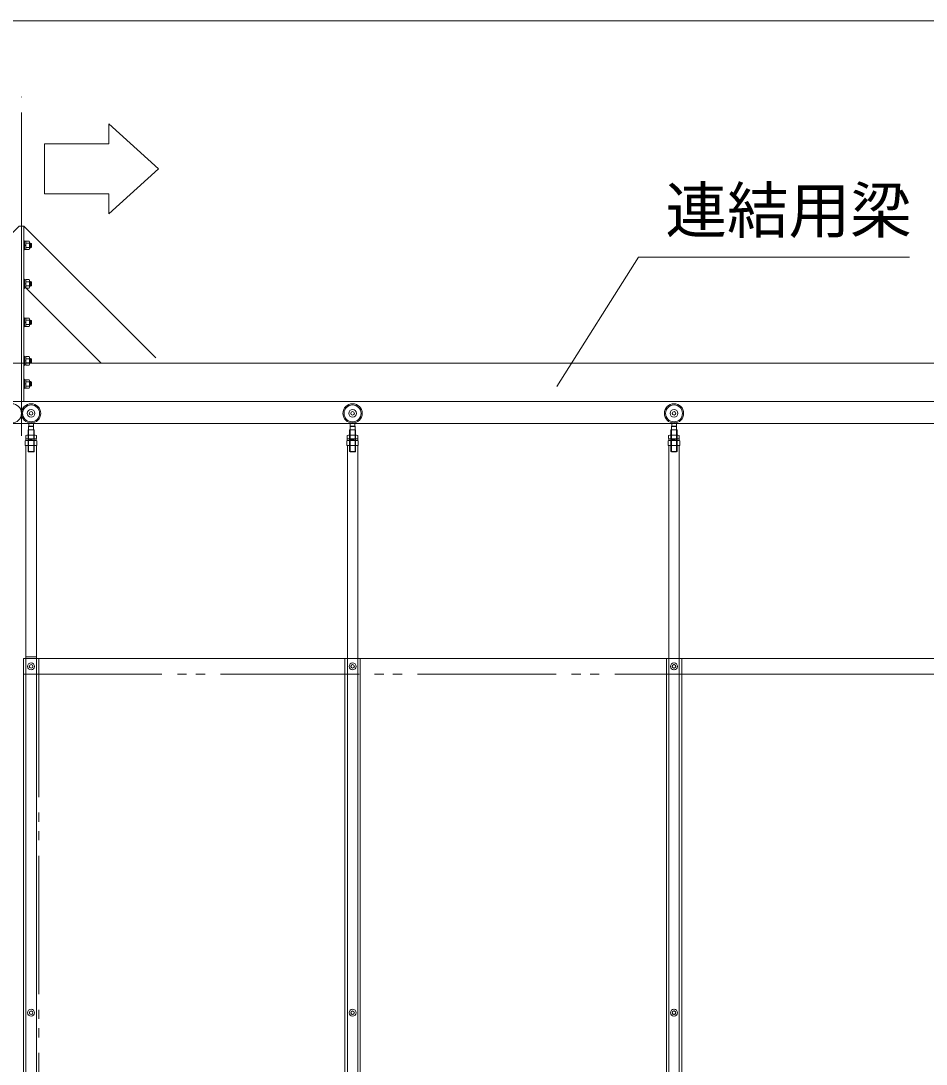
# Model space of a CAD drawing. Units: millimetres, scale not verified. Extents: x -9305 to 9305, y -6415 to 6415.
# Drawn here: x -3708 to -1356, y -846 to 1865 of the extents above; entities that cross this region are included whole.
import ezdxf
from ezdxf.enums import TextEntityAlignment as Align

# ---------------------------------------------------------------- set-up
doc = ezdxf.new("R2010")
doc.units = ezdxf.units.MM
doc.header["$LTSCALE"] = 40
doc.linetypes.add('CHAIN2', pattern=[12, 9, -1, 1, -1])
doc.linetypes.add('DOUBLE_CHAIN2', pattern=[12.8, 9, -1, 0.6, -0.6, 0.6, -1])
for name, color, linetype, lineweight in [('0-0_0', 7, 'Continuous', 9), ('0-3_CLGS-72', 7, 'Continuous', 9), ('0-6_TEXT', 7, 'Continuous', 9), ('0-9_寸法', 134, 'Continuous', 9)]:
    doc.layers.add(name, color=color, linetype=linetype, lineweight=lineweight)
doc.styles.add('ＭＳ ゴシック', font='')
doc.styles.get('ＭＳ ゴシック').set_extended_font_data('MS Gothic')

msp = doc.modelspace()

# ---------------------------------------------------------------- linework, layer by layer
at = {"layer": '0-0_0', "linetype": 'CHAIN2'}
msp.add_line((-3706.1, 787.06), (-3706.1, 1667.67), dxfattribs=at)
at = {"layer": '0-0_0'}
msp.add_line((-3479.52, 1597.48), (-3350.58, 1480.48), dxfattribs=at)
at = {"layer": '0-3_CLGS-72'}
for p, q in [((-3706.3, 1331.61), (-3706.3, 818.53)), ((-3700.3, 1331.61), (-3700.3, 975.09)), ((-3357.3, 989.04), (-3700.3, 1331.61)), ((-3700.3, 1269.61), (-3700.3, 1293.61)), ((-3700.3, 1293.61), (-3698, 1293.61)), ((-3698, 1269.61), (-3698, 1293.61)), ((-3698, 1292.36), (-3695, 1292.36)), ((-3698, 1281.71), (-3695, 1282.51)), ((-3698, 1280.71), (-3695, 1281.51)), ((-3695, 1270.64), (-3695, 1292.58)), ((-3695, 1292.58), (-3686.14, 1292.58)), ((-3695, 1287.09), (-3686.14, 1287.09)), ((-3695, 1276.12), (-3686.14, 1276.12)), ((-3686.14, 1292.58), (-3685, 1290.61)), ((-3685, 1272.61), (-3685, 1290.61)), ((-3682.25, 1287.61), (-3685, 1287.61)), ((-3679.75, 1286.54), (-3685, 1286.54)), ((-3679.75, 1276.68), (-3685, 1276.68)), ((-3682.25, 1275.61), (-3685, 1275.61)), ((-3682.25, 1275.61), (-3682.25, 1287.61)), ((-3682.25, 1287.61), (-3679.75, 1286.54)), ((-3682.25, 1275.61), (-3679.75, 1276.68)), ((-3679.75, 1276.68), (-3679.75, 1286.54)), ((-3698, 1269.61), (-3700.3, 1269.61)), ((-3698, 1270.86), (-3695, 1270.86)), ((-3695, 1270.64), (-3686.14, 1270.64)), ((-3686.14, 1270.64), (-3685, 1272.61)), ((-3700.3, 1169.61), (-3700.3, 1193.61)), ((-3700.3, 1193.61), (-3698, 1193.61)), ((-3698, 1169.61), (-3698, 1193.61)), ((-3700.3, 1176.26), (-3499.3, 975.52)), ((-3698, 1169.61), (-3700.3, 1169.61)), ((-3698, 1192.36), (-3695, 1192.36)), ((-3698, 1181.71), (-3695, 1182.51)), ((-3698, 1180.71), (-3695, 1181.51)), ((-3698, 1170.86), (-3695, 1170.86)), ((-3695, 1170.64), (-3695, 1192.58)), ((-3695, 1192.58), (-3686.14, 1192.58)), ((-3695, 1187.09), (-3686.14, 1187.09)), ((-3695, 1176.12), (-3686.14, 1176.12)), ((-3695, 1170.64), (-3686.14, 1170.64)), ((-3686.14, 1192.58), (-3685, 1190.61)), ((-3686.14, 1170.64), (-3685, 1172.61)), ((-3685, 1172.61), (-3685, 1190.61)), ((-3682.25, 1187.61), (-3685, 1187.61)), ((-3679.75, 1186.54), (-3685, 1186.54)), ((-3679.75, 1176.68), (-3685, 1176.68)), ((-3682.25, 1175.61), (-3685, 1175.61)), ((-3682.25, 1175.61), (-3682.25, 1187.61)), ((-3682.25, 1187.61), (-3679.75, 1186.54)), ((-3682.25, 1175.61), (-3679.75, 1176.68)), ((-3679.75, 1176.68), (-3679.75, 1186.54)), ((-3700.3, 1069.61), (-3700.3, 1093.61)), ((-3700.3, 1093.61), (-3698, 1093.61)), ((-3698, 1069.61), (-3698, 1093.61)), ((-3698, 1092.36), (-3695, 1092.36)), ((-3695, 1070.64), (-3695, 1092.58)), ((-3695, 1092.58), (-3686.14, 1092.58)), ((-3695, 1087.09), (-3686.14, 1087.09)), ((-3686.14, 1092.58), (-3685, 1090.61)), ((-3685, 1072.61), (-3685, 1090.61)), ((-3682.25, 1087.61), (-3685, 1087.61)), ((-3679.75, 1086.54), (-3685, 1086.54)), ((-3682.25, 1075.61), (-3682.25, 1087.61)), ((-3682.25, 1087.61), (-3679.75, 1086.54)), ((-3679.75, 1076.68), (-3679.75, 1086.54)), ((-3698, 1069.61), (-3700.3, 1069.61)), ((-3698, 1081.71), (-3695, 1082.51)), ((-3698, 1080.71), (-3695, 1081.51)), ((-3698, 1070.86), (-3695, 1070.86)), ((-3695, 1076.12), (-3686.14, 1076.12)), ((-3695, 1070.64), (-3686.14, 1070.64)), ((-3686.14, 1070.64), (-3685, 1072.61)), ((-3679.75, 1076.68), (-3685, 1076.68)), ((-3682.25, 1075.61), (-3685, 1075.61)), ((-3682.25, 1075.61), (-3679.75, 1076.68)), ((-3700.3, 969.61), (-3700.3, 993.61)), ((-3700.3, 993.61), (-3698, 993.61)), ((-3698, 969.61), (-3698, 993.61)), ((-3698, 992.36), (-3695, 992.36)), ((-3698, 981.71), (-3695, 982.51)), ((-3698, 980.71), (-3695, 981.51)), ((-3695, 970.64), (-3695, 992.58)), ((-3695, 992.58), (-3686.14, 992.58)), ((-3695, 987.09), (-3686.14, 987.09)), ((-3695, 976.12), (-3686.14, 976.12)), ((-3686.14, 992.58), (-3685, 990.61)), ((-3685, 972.61), (-3685, 990.61)), ((-3682.25, 987.61), (-3685, 987.61)), ((-3679.75, 986.54), (-3685, 986.54)), ((-3679.75, 976.68), (-3685, 976.68)), ((-3682.25, 975.61), (-3682.25, 987.61)), ((-3682.25, 987.61), (-3679.75, 986.54)), ((-3682.25, 975.61), (-3679.75, 976.68)), ((-3679.75, 976.68), (-3679.75, 986.54)), ((-7256, 975.53), (-154.62, 975.53)), ((-3700.3, 975.09), (-3700.3, 875.09)), ((-3698, 969.61), (-3700.3, 969.61)), ((-3698, 970.86), (-3695, 970.86)), ((-3695, 970.64), (-3686.14, 970.64)), ((-3686.14, 970.64), (-3685, 972.61)), ((-3682.25, 975.61), (-3685, 975.61)), ((-3700.3, 909.61), (-3700.3, 933.61)), ((-3700.3, 933.61), (-3698, 933.61)), ((-3698, 909.61), (-3698, 933.61)), ((-3698, 932.36), (-3695, 932.36)), ((-3698, 921.71), (-3695, 922.51)), ((-3695, 910.64), (-3695, 932.58)), ((-3695, 932.58), (-3686.14, 932.58)), ((-3695, 927.09), (-3686.14, 927.09)), ((-3686.14, 932.58), (-3685, 930.61)), ((-3685, 912.61), (-3685, 930.61)), ((-3682.25, 927.61), (-3685, 927.61)), ((-3679.75, 926.54), (-3685, 926.54)), ((-3682.25, 915.61), (-3682.25, 927.61)), ((-3682.25, 927.61), (-3679.75, 926.54)), ((-3679.75, 916.68), (-3679.75, 926.54)), ((-3698, 909.61), (-3700.3, 909.61)), ((-3698, 920.71), (-3695, 921.51)), ((-3698, 910.86), (-3695, 910.86)), ((-3695, 916.12), (-3686.14, 916.12)), ((-3695, 910.64), (-3686.14, 910.64)), ((-3686.14, 910.64), (-3685, 912.61)), ((-3679.75, 916.68), (-3685, 916.68)), ((-3682.25, 915.61), (-3685, 915.61)), ((-3682.25, 915.61), (-3679.75, 916.68)), ((-154.62, 875.53), (-7256, 875.53)), ((-7251.3, 818.53), (-161.32, 818.53)), ((-3687.1, 812.13), (-3687.1, 820.86)), ((-3675.1, 812.13), (-3675.1, 820.86)), ((-2852, 812.13), (-2852, 820.86)), ((-2840, 812.13), (-2840, 820.86)), ((-2017, 812.13), (-2017, 820.86)), ((-2005, 812.13), (-2005, 820.86)), ((-3695.11, 779.79), (-3695.11, 787.74)), ((-3670.85, 788.74), (-3691.95, 788.74)), ((-3689.04, 746.28), (-3689.04, 802.13)), ((-3689.04, 802.13), (-3673.16, 802.13)), ((-3687.6, 787.13), (-3689.04, 787.13)), ((-3688.18, 779.79), (-3688.18, 787.74)), ((-3687.78, 745.13), (-3687.78, 802.13)), ((-3687.6, 812.13), (-3674.41, 812.13)), ((-3687.6, 802.13), (-3687.6, 812.13)), ((-3687.6, 810.98), (-3674.6, 810.98)), ((-3674.6, 802.13), (-3674.6, 812.13)), ((-3674.6, 787.13), (-3673.16, 787.13)), ((-3674.41, 745.13), (-3674.41, 802.13)), ((-3674.33, 779.79), (-3674.33, 787.74)), ((-3673.16, 746.28), (-3673.16, 802.13)), ((-3667.4, 779.79), (-3667.4, 787.74)), ((-2860.01, 779.79), (-2860.01, 787.74)), ((-2835.75, 788.74), (-2856.85, 788.74)), ((-2853.94, 746.28), (-2853.94, 802.13)), ((-2853.94, 802.13), (-2838.06, 802.13)), ((-2852.5, 787.13), (-2853.94, 787.13)), ((-2853.08, 779.79), (-2853.08, 787.74)), ((-2852.68, 745.13), (-2852.68, 802.13)), ((-2852.5, 812.13), (-2839.31, 812.13)), ((-2852.5, 802.13), (-2852.5, 812.13)), ((-2852.5, 810.98), (-2839.5, 810.98)), ((-2839.5, 802.13), (-2839.5, 812.13)), ((-2839.5, 787.13), (-2838.06, 787.13)), ((-2839.31, 745.13), (-2839.31, 802.13)), ((-2839.23, 779.79), (-2839.23, 787.74)), ((-2838.06, 746.28), (-2838.06, 802.13)), ((-2832.3, 779.79), (-2832.3, 787.74)), ((-2025.01, 779.79), (-2025.01, 787.74)), ((-2000.75, 788.74), (-2021.85, 788.74)), ((-2018.94, 746.28), (-2018.94, 802.13)), ((-2018.94, 802.13), (-2003.06, 802.13)), ((-2017.5, 787.13), (-2018.94, 787.13)), ((-2018.08, 779.79), (-2018.08, 787.74)), ((-2017.68, 745.13), (-2017.68, 802.13)), ((-2017.5, 812.13), (-2004.31, 812.13)), ((-2017.5, 802.13), (-2017.5, 812.13)), ((-2017.5, 810.98), (-2004.5, 810.98)), ((-2004.5, 802.13), (-2004.5, 812.13)), ((-2004.5, 787.13), (-2003.06, 787.13)), ((-2004.31, 745.13), (-2004.31, 802.13)), ((-2004.23, 779.79), (-2004.23, 787.74)), ((-2003.06, 746.28), (-2003.06, 802.13)), ((-1997.3, 779.79), (-1997.3, 787.74)), ((-3693.76, 774.79), (-3696.26, 773.35)), ((-3696.26, 761.79), (-3696.26, 773.35)), ((-3666.26, 761.79), (-3696.26, 761.79)), ((-3694.76, 778.79), (-3667.76, 778.79)), ((-3694.76, 778.79), (-3694.76, 774.79)), ((-3694.76, 774.79), (-3667.76, 774.79)), ((-3694.7, 761.79), (-3694.7, -3462.17)), ((-3670.85, 778.79), (-3691.95, 778.79)), ((-3688.76, 773.35), (-3688.76, 761.79)), ((-3681.26, 778.79), (-3687.36, 774.89)), ((-3676.26, 778.79), (-3682.36, 774.89)), ((-3673.75, 773.35), (-3673.75, 761.79)), ((-3666.26, 773.35), (-3668.76, 774.79)), ((-3667.76, 778.79), (-3667.76, 774.79)), ((-3667.5, 761.79), (-3667.5, -3462.17)), ((-3666.26, 761.79), (-3666.26, 773.35)), ((-2858.66, 774.79), (-2861.16, 773.35)), ((-2861.16, 761.79), (-2861.16, 773.35)), ((-2831.16, 761.79), (-2861.16, 761.79)), ((-2859.66, 778.79), (-2832.66, 778.79)), ((-2859.66, 778.79), (-2859.66, 774.79)), ((-2859.66, 774.79), (-2832.66, 774.79)), ((-2859.6, 761.79), (-2859.6, -3462.17)), ((-2835.75, 778.79), (-2856.85, 778.79)), ((-2853.66, 773.35), (-2853.66, 761.79)), ((-2846.16, 778.79), (-2852.26, 774.89)), ((-2841.16, 778.79), (-2847.26, 774.89)), ((-2838.65, 773.35), (-2838.65, 761.79)), ((-2831.16, 773.35), (-2833.66, 774.79)), ((-2832.66, 778.79), (-2832.66, 774.79)), ((-2832.4, 761.79), (-2832.4, -3462.17)), ((-2831.16, 761.79), (-2831.16, 773.35)), ((-2023.66, 774.79), (-2026.16, 773.35)), ((-2026.16, 761.79), (-2026.16, 773.35)), ((-1996.16, 761.79), (-2026.16, 761.79)), ((-2024.66, 778.79), (-1997.66, 778.79)), ((-2024.66, 778.79), (-2024.66, 774.79)), ((-2024.66, 774.79), (-1997.66, 774.79)), ((-2024.6, 761.79), (-2024.6, -3462.17)), ((-2000.75, 778.79), (-2021.85, 778.79)), ((-2018.66, 773.35), (-2018.66, 761.79)), ((-2011.16, 778.79), (-2017.26, 774.89)), ((-2006.16, 778.79), (-2012.26, 774.89)), ((-2003.65, 773.35), (-2003.65, 761.79)), ((-1996.16, 773.35), (-1998.66, 774.79)), ((-1997.66, 778.79), (-1997.66, 774.79)), ((-1997.4, 761.79), (-1997.4, -3462.17)), ((-1996.16, 761.79), (-1996.16, 773.35)), ((-3687.78, 745.13), (-3674.41, 745.13)), ((-3674.41, 745.13), (-3673.16, 746.28)), ((-2852.68, 745.13), (-2839.31, 745.13)), ((-2839.31, 745.13), (-2838.06, 746.28)), ((-2017.68, 745.13), (-2004.31, 745.13)), ((-2004.31, 745.13), (-2003.06, 746.28)), ((-3701.1, 207.83), (-191, 207.83)), ((-3701.1, 207.83), (-3701.1, -3432.17)), ((-3667.5, 212.83), (-3694.7, 212.83)), ((-2866, 207.83), (-2866, -3432.17)), ((-2826.1, 207.83), (-2826.1, -3432.17)), ((-2031, 207.83), (-2031, -3432.17)), ((-1991, 207.83), (-1991, -3432.17)), ((-1991, 167.83), (-1066, 167.83))]:
    msp.add_line(p, q, dxfattribs=at)
at = {"layer": '0-3_CLGS-72', "linetype": 'DOUBLE_CHAIN2'}
for p, q in [((-3661.1, 207.83), (-3661.1, -3432.17)), ((-2866.1, 207.83), (-2866.1, -3432.17)), ((-2826, 207.83), (-2826, -3432.17)), ((-2031, 207.83), (-2031, -3432.17)), ((-1991, 207.83), (-1991, -3432.17)), ((-3701.1, 167.83), (-1991, 167.83))]:
    msp.add_line(p, q, dxfattribs=at)
at = {"layer": '0-3_CLGS-72'}
for points in [[(-3700.3, 1331.61), (-3712.3, 1331.61), (-4055.3, 989.04)], [(-3687.78, 745.13), (-3689.04, 746.28), (-3673.16, 746.28)], [(-2852.68, 745.13), (-2853.94, 746.28), (-2838.06, 746.28)], [(-2017.68, 745.13), (-2018.94, 746.28), (-2003.06, 746.28)]]:
    msp.add_lwpolyline(points, dxfattribs=at)
for centre, radius in [((-3731.1, 845.13), 25), ((-3681.1, 845.13), 25), ((-2846, 845.13), 25), ((-2011, 845.13), 25), ((-3681.1, 845.13), 22), ((-3681.1, 845.13), 10), ((-3681.1, 845.13), 4.65), ((-2846, 845.13), 22), ((-2846, 845.13), 10), ((-2846, 845.13), 4.65), ((-2011, 845.13), 22), ((-2011, 845.13), 10), ((-2011, 845.13), 4.65), ((-3681.1, 187.83), 9), ((-3681.1, 187.83), 4.75), ((-3681.1, 187.83), 4.5), ((-2846.1, 187.83), 9), ((-2846, 187.83), 9), ((-2846, 187.83), 4.75), ((-2846.1, 187.83), 4.5), ((-2846, 187.83), 4.5), ((-2011.1, 187.83), 9), ((-2011, 187.83), 9), ((-2011.32, 187.83), 4.75), ((-2011, 187.83), 4.75), ((-2010.9, 187.83), 4.75), ((-2011.1, 187.83), 4.5), ((-2011, 187.83), 4.5), ((-3681.1, -712.17), 9), ((-2846.1, -712.17), 9), ((-2846, -712.17), 9), ((-2011.1, -712.17), 9), ((-2011, -712.17), 9), ((-3681.1, -712.17), 4.75), ((-3681.1, -712.17), 4.5), ((-2846, -712.17), 4.75), ((-2846.1, -712.17), 4.5), ((-2846, -712.17), 4.5), ((-2011.32, -712.17), 4.75), ((-2011, -712.17), 4.75), ((-2010.9, -712.17), 4.75), ((-2011.1, -712.17), 4.5), ((-2011, -712.17), 4.5)]:
    msp.add_circle(centre, radius, dxfattribs=at)
for centre, radius, start, end in [((-3703.44, 1281.61), 18.15, 342.412, 17.588), ((-3690.14, 1289.84), 4.86, 325.616, 34.384), ((-3690.14, 1273.38), 4.86, 325.616, 34.384), ((-3703.44, 1181.61), 18.15, 342.412, 17.588), ((-3690.14, 1189.84), 4.86, 325.616, 34.384), ((-3690.14, 1173.38), 4.86, 325.616, 34.384), ((-3703.44, 1081.61), 18.15, 342.412, 17.588), ((-3690.14, 1089.84), 4.86, 325.616, 34.384), ((-3690.14, 1073.38), 4.86, 325.616, 34.384), ((-3703.44, 981.61), 18.15, 342.412, 17.588), ((-3690.14, 989.84), 4.86, 325.616, 34.384), ((-3690.14, 973.38), 4.86, 325.616, 34.384), ((-3703.44, 921.61), 18.15, 342.412, 17.588), ((-3690.14, 929.84), 4.86, 325.616, 34.384), ((-3690.14, 913.38), 4.86, 325.616, 34.384), ((-3691.65, 782.29), 6.46, 57.58, 122.42), ((-3681.26, 764.25), 24.49, 73.565, 106.435), ((-3670.86, 782.24), 6.5, 57.795, 122.205), ((-2856.55, 782.29), 6.46, 57.58, 122.42), ((-2846.16, 764.25), 24.49, 73.565, 106.435), ((-2835.76, 782.24), 6.5, 57.795, 122.205), ((-2021.55, 782.29), 6.46, 57.58, 122.42), ((-2011.16, 764.25), 24.49, 73.565, 106.435), ((-2000.76, 782.24), 6.5, 57.795, 122.205), ((-3691.65, 785.25), 6.46, 237.58, 302.42), ((-3693.88, 764.98), 9.81, 58.521, 89.241), ((-3681.26, 754.56), 20.24, 68.229, 111.771), ((-3681.26, 803.28), 24.49, 253.565, 286.435), ((-3670.86, 785.29), 6.5, 237.795, 302.205), ((-3668.62, 764.98), 9.81, 90.759, 121.479), ((-2856.55, 785.25), 6.46, 237.58, 302.42), ((-2858.78, 764.98), 9.81, 58.521, 89.241), ((-2846.16, 754.56), 20.24, 68.229, 111.771), ((-2846.16, 803.28), 24.49, 253.565, 286.435), ((-2835.76, 785.29), 6.5, 237.795, 302.205), ((-2833.52, 764.98), 9.81, 90.759, 121.479), ((-2021.55, 785.25), 6.46, 237.58, 302.42), ((-2023.78, 764.98), 9.81, 58.521, 89.241), ((-2011.16, 754.56), 20.24, 68.229, 111.771), ((-2011.16, 803.28), 24.49, 253.565, 286.435), ((-2000.76, 785.29), 6.5, 237.795, 302.205), ((-1998.52, 764.98), 9.81, 90.759, 121.479)]:
    msp.add_arc(centre, radius, start, end, dxfattribs=at)
at = {"layer": '0-6_TEXT'}
for p, q in [((-2315.22, 914.91), (-2103.18, 1251.36)), ((-2103.18, 1251.36), (-1398.98, 1251.36))]:
    msp.add_line(p, q, dxfattribs=at)
msp.add_lwpolyline([(-3350.58, 1480.48), (-3479.52, 1363.72), (-3479.52, 1415.42), (-3646.17, 1415.42), (-3646.17, 1545.79), (-3479.52, 1545.79), (-3479.52, 1597.48)], dxfattribs=at)
at = {"layer": '0-9_寸法', "color": 7}
msp.add_line((-7214.6, 1864.9), (-196.02, 1864.9), dxfattribs=at)

# ---------------------------------------------------------------- texts
at = {"layer": '0-6_TEXT', "style": 'ＭＳ ゴシック'}
msp.add_text('連結用梁', height=117.3, dxfattribs=at).set_placement((-2033.53, 1278.94), align=Align.BOTTOM_LEFT)

doc.saveas('drawing.dxf')
